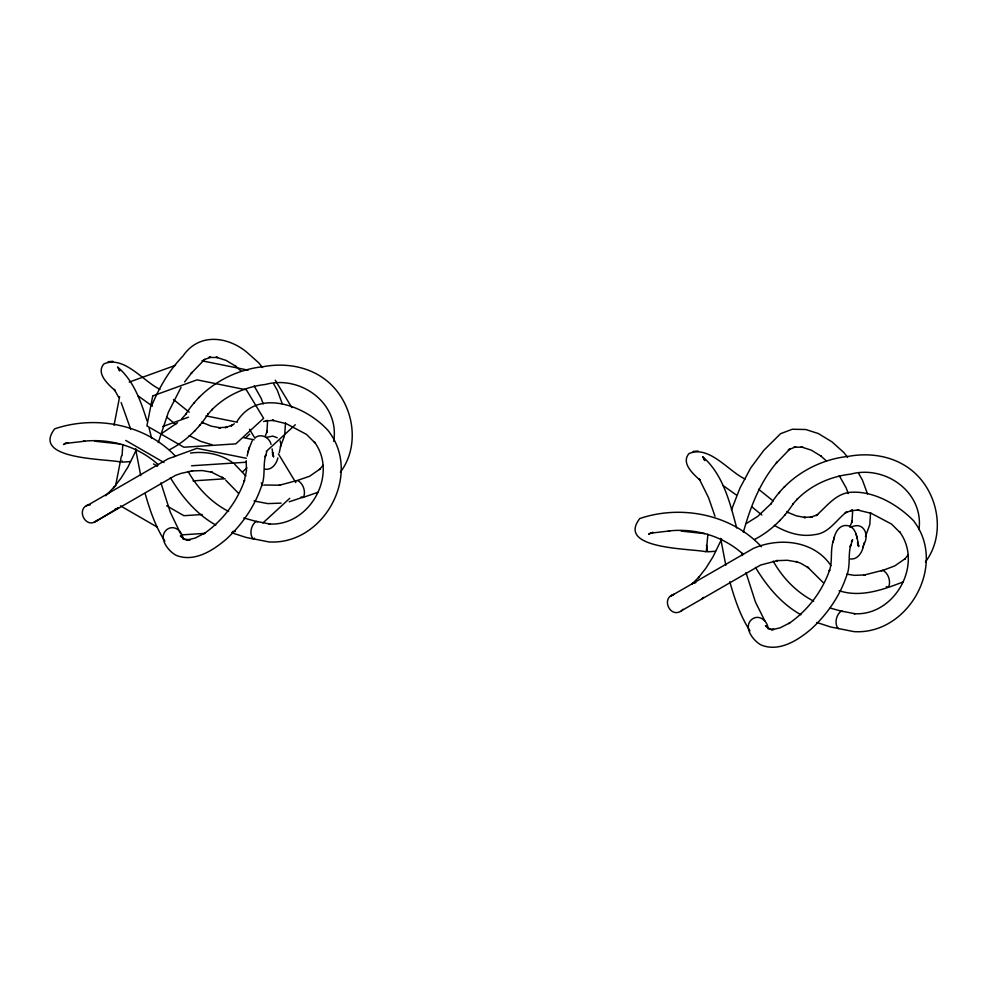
<?xml version="1.0" encoding="UTF-8"?>
<svg xmlns="http://www.w3.org/2000/svg" width="987" height="987" viewBox="0 0 987 987"><rect width="100%" height="100%" fill="white"/><g stroke="black" fill="none" stroke-linecap="round" stroke-linejoin="round"><path stroke-width="1.48" d="M122.795 444.557L122.067 455.71M707.889 534.263L706.26 551.893C694.157 548.365 615.296 550.092 639.798 518.533C681.067 504.517 731.108 514.178 761.433 546.724M267.539 421.856L266.86 432.466L267.243 430.887L265.269 436.106M284.712 434.798L285.477 422.88M852.632 511.562L851.954 522.172L852.336 520.593L849.856 527.12M870.571 512.598L869.806 524.504L865.451 536.558M333.68 441.263C339.96 403.56 300.727 374.764 265.54 384.437C245.492 386.719 225.974 395.392 211.786 409.901L212.39 409.235L207.603 414.626L208.257 413.886C198.473 428.814 185.359 441.645 169.382 449.776M918.983 529.563C923.992 492.279 885.314 464.704 850.621 474.142C830.585 476.425 811.055 485.098 796.879 499.607L797.471 498.941L792.684 504.332L793.338 503.592C783.555 518.52 770.44 531.351 754.463 539.494M114.036 425.323L119.612 396.762M115.504 486.27L121.364 456.204M247.108 456.08L248.49 450.343M279.272 452.725L280.974 444.705L280.16 440.868M833.583 540.049C829.808 550.154 833.003 560.998 829.265 571.128L829.672 569.955C822.109 591.534 807.625 610.632 788.773 623.587L789.822 622.859L780.174 627.818L771.452 629.842L773.339 629.447M863.822 544.442C869.843 534.757 863.341 521.21 851.399 527.07M248.798 449.233L252.178 440.757M833.879 538.939C835.051 532.462 839.468 524.529 847.167 525.553C856.667 527.033 856.987 538.458 858.628 545.749L857.53 543.701L858.11 544.54M850.239 558.938C857.925 559.962 862.342 552.029 863.514 545.552M247.959 452.354L249.353 447.136M833.04 542.06L834.434 536.842M862.959 547.649L864.353 542.431M266.786 451.676L265.195 457.006L265.737 455.007C262.678 465.494 265.811 476.647 261.21 486.949C254.313 507.022 241.827 524.8 226.307 539.161C212.884 550.561 194.365 562.541 176.278 555.397C168.148 551.202 157.649 537.508 166.717 529.674C173.811 524.122 182.546 530.957 183.014 539.013M277.878 457.943C276.533 463.791 271.894 470.194 265.145 469.232M158.265 442.583L168.407 412.171L181.053 387.36M731.478 509.897L740.04 487.899L750.737 467.937L763.741 450.405L780.569 433.688L792.339 429.234L805.737 429.518L818.346 433.552L831.979 441.855L843.823 452.527L847.611 457.277M743.347 532.289C750.342 507.182 759.965 482.014 777.188 462.027L776.263 463.1L789.958 448.925L788.317 449.862L795.695 446.827L793.893 447.173L802.813 447.185L801.185 446.914L811.178 450.109L821.344 456.265L820.555 455.71L826.082 460.707M280.357 446.852L284.33 436.377M151.825 405.373C159.326 387.385 169.233 370.113 182.928 356.11C198.251 333.236 226.282 335.864 246.096 351.606L258.742 362.821L262.517 367.571M136.527 449.43L127.891 467.147L120.87 478.362L113.406 487.973L114.332 486.899L105.658 495.758M721.62 539.136L712.984 556.853L705.964 568.068L698.5 577.679L699.413 576.605L691.801 584.23M852.176 540.555L851.46 541.616L852.632 539.655L850.288 546.712L850.819 544.713C847.771 555.2 850.905 566.353 846.291 576.655C839.394 596.728 826.909 614.506 811.388 628.867C797.977 640.267 779.446 652.247 761.359 645.103C753.229 640.908 742.73 627.214 751.798 619.38C758.892 613.828 767.627 620.663 768.096 628.719M184.631 381.932L192.095 372.321L191.182 373.394L204.864 359.219M340.355 472.218C359.169 447.296 354.567 410.296 334.062 387.669C316.309 367.954 288.932 361.995 263.578 366.621C232.216 369.891 202.52 387.323 185.766 414.281L186.432 413.541L181.633 418.944M925.436 561.924C944.263 537.002 939.649 500.002 919.144 477.375C901.39 457.66 874.013 451.701 848.66 456.327C817.31 459.597 787.601 477.029 770.859 503.987L771.513 503.247L757.56 516.509L746.234 523.566M237.225 421.116C259.162 386.534 308.043 407.261 328.881 431.455L329.387 432.306C361.908 476.042 322.761 545.478 268.822 541.912L253.079 538.791C248.983 534.078 251.179 524.689 256.238 521.346L269.932 524.048L268.995 523.986C309.4 526.663 338.726 474.648 314.359 441.892L314.853 442.744L306.476 434.379L286.218 423.657L272.202 420.24L273.979 420.388L265.589 420.918L267.415 420.45L263.591 421.548M323.057 465.272L319.517 469.578L319.985 469.035L309.708 476.19L296.754 480.681M908.151 554.978L904.598 559.284L905.067 558.741L894.79 565.896L881.342 570.955M193.847 403.35L194.513 402.61M199.51 425.557L200.176 424.829M778.94 493.056L779.594 492.316M784.603 515.263L785.257 514.535M198.905 397.65L199.51 396.971M194.513 431.196L195.118 430.529M783.999 487.356L784.591 486.677M779.607 520.902L780.199 520.235M118.588 507.651L96.726 520.84C85.363 529.488 75.222 508.367 88.966 504.53M702.571 598.554L703.669 597.357M242.481 471.959L246.923 467.875M266.305 451.392L295.298 424.755M262.961 522.925L289.722 498.336M246.108 437.401L249.723 434.083M97.947 519.569L96.208 521.136L175.501 475.352L181.003 473.402L192.613 470.836L191.318 470.959L202.249 470.565L212.341 472.304L210.823 471.798L223.555 478.214L222.248 477.14M674.047 594.236C660.328 598.06 670.432 619.219 681.807 610.546L683.029 609.275M254.547 538.186L253.178 538.902L245.738 537.335L231.735 532.77M177.574 422.707L161.152 433.861M203.692 533.881C222.544 520.914 237.028 501.828 244.591 480.25L244.171 481.422L246.479 470.713L246.182 460.732M65.413 443.175L63.575 444.545L67.918 442.645L65.944 443.397L84.771 441.201L83.439 441.263C110.445 438.265 138.266 446.358 158.389 464.828M650.507 532.881L648.656 534.251L652.999 532.351L651.025 533.116L669.865 530.907L668.52 530.969C695.527 527.971 723.348 536.064 743.47 554.534M234.301 423.793L231.044 425.965L232.661 424.928L225.283 427.655L227.109 427.186L218.719 427.729L220.508 427.877L211.267 426.15L201.632 422.214L202.915 422.855M86.498 505.949L168.197 458.77L175.489 456.204M681.289 610.842L760.582 565.058L777.707 560.542L776.399 560.665L787.342 560.271L797.434 562.01L795.904 561.504L800.494 563.145L808.649 567.92L807.341 566.846L823.368 582.749M94.11 522.209L96.726 520.84M673.146 594.902L671.049 595.963L753.291 548.476C779.274 537.039 814.176 540.469 830.943 565.662M255.436 437.451C261.308 433.157 269.611 437.697 271.043 444.335M118.415 508.058L115.195 509.07M702.041 598.529L703.509 597.764M204.741 533.153L195.093 538.112L186.358 540.136L190.17 539.938L183.323 538.939M107.657 493.747L109.088 493.056M692.738 583.453L695.847 582.638M266.317 437.364L272.831 436.118L277.187 437.734M203.223 360.156L210.601 357.121L208.8 357.467L217.732 357.479L216.104 357.208L226.097 360.403L236.263 366.559M159.98 389.334C143.3 381.513 124.14 355.184 103.931 363.87C95.48 373.53 108.656 384.733 115.22 390.778L114.196 389.285L118.81 397.539M129.198 382.117L175.55 365.301M162.744 426.52L188.443 417.193M174.168 456.599L197.018 448.32L246.355 458.289M745.062 479.04C728.381 471.218 709.234 444.89 689.012 453.576C680.561 463.236 693.75 474.439 700.314 480.484L699.289 478.991L708.555 497.719L714.995 516.263M296.742 480.607L278.988 485.345L280.296 485.222L264.183 485.024M317.839 492.316L302.762 497.559L301.183 496.954M902.92 582.022C882.884 589.695 860.578 597.851 839.11 590.695M289.216 501.803L303.638 496.992C305.933 491.378 303.132 483.445 297.803 480.558M88.065 505.196L90.36 504.702M838.901 628.546L830.832 627.041L816.817 622.476M190.491 453.058C205.333 451.071 221.211 454.032 233.327 463.137M281.122 503.123L267.822 503.604L254.029 500.989M108.064 361.723L112.95 361.316M693.145 451.429L698.031 451.022M130.444 461.558L122.61 462.126L122.129 460.941M715.538 551.264L707.691 551.832L706.47 545.231M191.54 465.778L246.071 462.237M193.033 480.879L225.11 478.781M202.199 514.511L183.866 515.695L166.704 505.788M180.942 534.929L205.173 533.35M232.438 531.586L235.461 531.388M119.698 443.94L94.703 441.189M121.167 462.187C109.076 458.659 30.215 460.386 54.717 428.827C95.529 414.996 145.052 424.2 175.39 456.08M704.792 533.646L681.215 531.08M768.417 628.645L773.894 629.447M201.903 360.798L248.181 370.15M205.987 415.897L237.373 422.239M243.703 437.697L254.152 439.82M846.809 574.163L854.446 575.335L865.377 574.928L864.081 575.051L882.884 570.264C888.226 573.151 891.014 581.084 888.719 586.697L887.868 587.339L886.264 586.66M212.02 444.767L200.731 441.386L189.233 435.588M830.178 608.054L842.738 611.545M243.789 517.978L257.644 521.839M788.008 512.561L786.713 511.92L796.361 515.856L805.589 517.583L803.8 517.435L812.202 516.892L810.376 517.361L817.742 514.634L816.126 515.67C827.18 506.109 836.729 491.958 853.286 492.192C875.864 491.662 899.009 505.652 913.974 521.161L914.468 522.012C947.002 565.748 907.843 635.184 853.903 631.618L838.173 628.497C834.077 623.784 836.26 614.395 841.319 611.052L855.026 613.754L854.088 613.692C894.481 616.369 923.807 564.354 899.441 531.598L899.947 532.449L891.569 524.085L871.299 513.363L857.284 509.946L859.072 510.094L850.671 510.624L852.497 510.156L845.131 512.895L846.735 511.858C836.26 519.73 829.166 533.264 814.596 534.658C800.556 537.212 786.281 532.511 774.314 525.294M813.72 601.157C796.509 592.311 782.592 577.913 773.179 561.11M228.626 511.439C211.415 502.605 197.511 488.207 188.085 471.404M125.744 440.449L163.941 462.496M153.503 463.939L157.464 466.222M120.476 505.862L157.352 527.157M800.938 614.778C781.359 603.859 766.862 586.266 755.45 567.352M215.845 525.072C196.277 514.153 181.768 496.56 170.356 477.646M723.064 485.53L736.24 494.943M137.983 395.824L152.38 406.138M758.596 489.244L773.228 501.014M173.502 399.538L189.27 412.221M770.304 629.459L765.418 625.635L766.998 626.979M185.223 539.753L180.337 535.929L181.904 537.273M751.934 506.911L761.853 515.017M166.84 417.205L175.661 424.41M238.274 493.044L225.752 480.225M234.635 464.211L245.862 475.956M235.461 366.004L241.001 371.001M273.029 454.834L272.437 453.995L273.547 456.043L272.992 454.538M749.947 630.853C740.213 615.913 734.636 598.714 729.775 581.688M164.866 541.147C155.403 526.626 149.864 509.971 145.101 493.426M275.237 380.192L291.844 407.606M278.396 453.872L295.804 482.594M249.489 429.234L254.979 438.302M261.259 482.89L262.826 485.468M764.925 621.082L755.413 601.947L745.975 572.522M858.727 473.55L862.465 480.163L867.487 493.87M839.258 475.685L846.192 487.936L848.252 493.574M273.633 383.844L277.384 390.457L282.405 404.164M254.177 385.979L261.111 398.23L263.171 403.868M121.167 402.56L130.679 429.259M703.928 458.264L704.743 460.621L702.633 456.673C723.237 474.661 729.911 502.593 736.709 527.983M118.847 368.558L119.649 370.915L117.539 366.967C133.788 380.698 140.882 401.327 147.038 421.03M180.313 533.14L170.332 512.241L160.893 482.816M149.111 428.284L151.628 438.277M856.136 534.041L857.172 538.532M720.646 538.408L725.827 565.341M135.552 448.703L140.734 475.635M741.632 552.658L742.162 555.57M272.091 448.826L273.004 454.563M152.751 395.91L146.903 425.903L183.866 447.234L235.807 443.866L263.615 418.315L246.355 389.828L197.018 379.859L152.751 395.91M858.591 546.465L857.592 542.11L858.591 546.465M273.51 456.759L272.498 452.404L273.51 456.759"/></g></svg>
